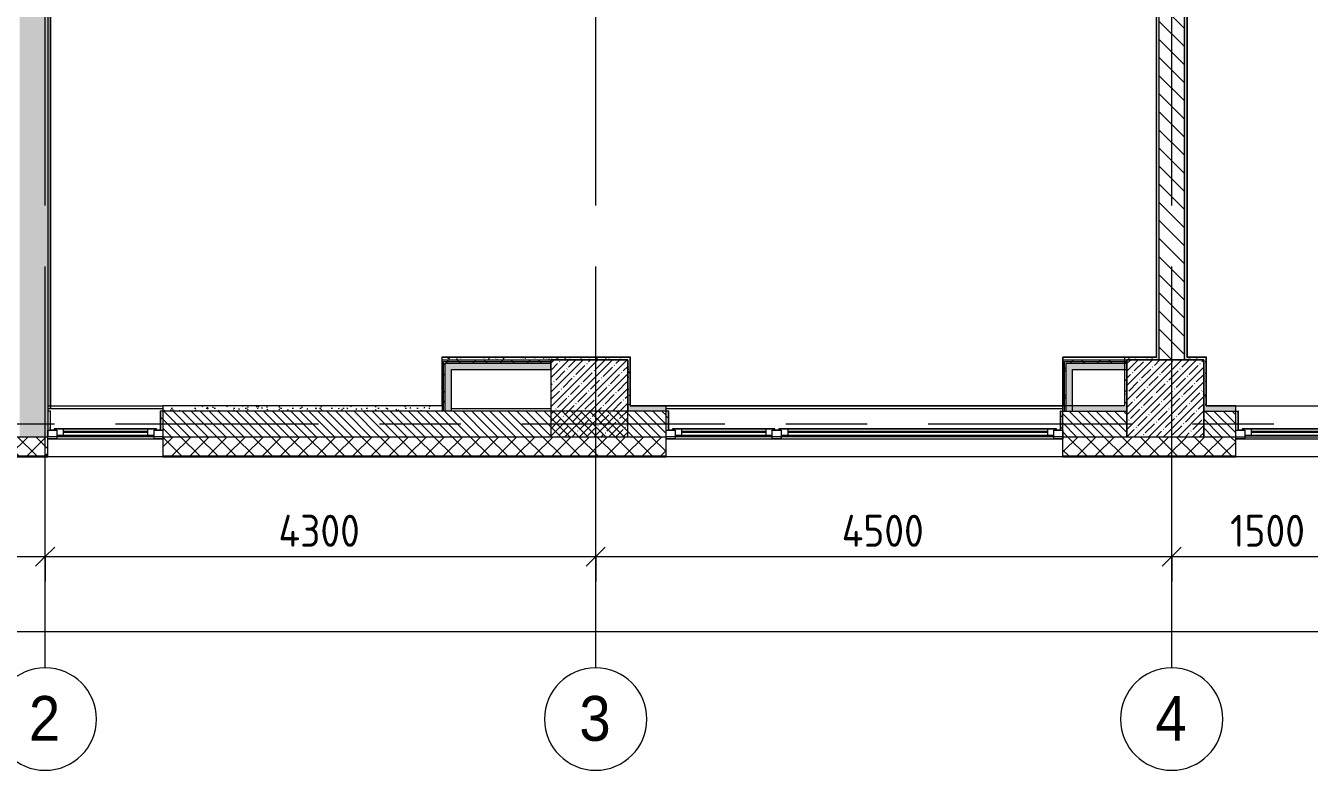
# Model space of a CAD drawing. Header units: millimetres. Extents: x -3456 to 185767, y -8553 to 29000.
# Drawn here: x 3557 to 13585, y -2706 to 3110 of the extents above; entities that cross this region are included whole.
import ezdxf

# ---------------------------------------------------------------- set-up
doc = ezdxf.new("R2010")
doc.units = ezdxf.units.MM
doc.linetypes.add('Осевая', pattern=[3175, 635, -476.25, 1587.5, -476.25])
for name, color, linetype, lineweight in [('A-ANNO-DIMS', 7, 'Continuous', 9), ('A-ANNO-DIMS-100', 7, 'Continuous', 9), ('A-GLAZ', 7, 'Continuous', 9), ('A-GLAZ-1', 7, 'Continuous', 13), ('A-WALL', 7, 'Continuous', 9), ('I-WALL', 7, 'Continuous', 9), ('S-COLS', 7, 'Continuous', 9), ('Оси', 7, 'Continuous', 9), ('Оси-1', 7, 'Continuous', 20), ('Оси-2', 7, 'Осевая', 9)]:
    doc.layers.add(name, color=color, linetype=linetype, lineweight=lineweight)
doc.layers.add('A-WALL-1', color=7, linetype='Continuous', lineweight=9, true_color=0x3c3c3c)
doc.layers.add('A-WALL-FNSH-1', color=7, linetype='Continuous', lineweight=9, true_color=0x3c3c3c)
doc.styles.add('Arial', font='arial.ttf', dxfattribs={"width": 0.9, "height": 350})
doc.styles.add('ISOCPEUR', font='isocpeur.ttf', dxfattribs={"width": 0.9, "height": 250})
doc.dimstyles.new('ISO-2_5_0_9К_БОЛЬШОЙ', dxfattribs={"dimscale": 304.8, "dimtxt": 248.995294, "dimasz": 0.492126, "dimexe": 0.393701, "dimexo": 0.984252, "dimgap": 0, "dimtad": 1, "dimdec": 0, "dimrnd": 10, "dimzin": 0, "dimdsep": 46, "dimtxsty": 'ISOCPEUR', "dimblk1": 'OBLIQUE', "dimblk2": 'OBLIQUE', "dimsah": 1, "dimcen": 0.09, "dimdle": 0.393701, "dimazin": 0, "dimtfac": 1, "dimtdec": 4, "dimtix": 1, "dimtmove": 0, "dimatfit": 3, "dimfxl": 1, "dimtvp": 1, "dimtolj": 1, "dimtzin": 0, "dimarcsym": 2})
pattern_1 = [(45, (0, 0), (-57.02463, 57.02463), []), (45, (57.025, 0), (-57.02463, 57.02463), [100.806, -20.161, 3.353, -16.808])]
pattern_2 = [(135, (0, 0), (-35.35534, -35.35534), [])]
pattern_3 = [(0, (0, 0), (121.92, 30.48), [10.058, -81.382, 10.058, -81.382, -487.68]), (0, (0, 0), (121.92, 30.48), [-182.88, 10.058, -172.822, 10.058, -81.382, -213.36]), (0, (0, 0), (121.92, 30.48), [-457.2, 10.058, -50.902, 10.058, -142.342]), (120, (45.72, 15.24), (-87.356454, 90.345817), [10.058, -81.382, 10.058, -81.382, -487.68]), (120, (45.72, 15.24), (-87.356454, 90.345817), [-182.88, 10.058, -172.822, 10.058, -81.382, -213.36]), (120, (45.72, 15.24), (-87.356454, 90.345817), [-457.2, 10.058, -50.902, 10.058, -142.342]), (240, (60.96, 76.2), (-34.563546, -120.825817), [10.058, -81.382, 10.058, -81.382, -487.68]), (240, (60.96, 76.2), (-34.563546, -120.825817), [-182.88, 10.058, -172.822, 10.058, -81.382, -213.36]), (240, (60.96, 76.2), (-34.563546, -120.825817), [-457.2, 10.058, -50.902, 10.058, -142.342])]
pattern_4 = [(45, (0, 0), (-106.066, 106.066), []), (135, (0, 0), (-106.066, -106.066), [])]

# ---------------------------------------------------------------- blocks, each defined once
blk = doc.blocks.new('120_Окно_СКБ_2Ст - 120_Окно_СКБ_2Ст 3100х2500 _мал_створка слева_ 2-22446355-План заполнения и маркировки дверных проемов 2 этажа в осях 1-12')
at = {"layer": 'A-GLAZ'}
for p, q in [((1550, -57), (-1550, -57)), ((-1530, -127), (-1500, -127)), ((-1430, -107), (600, -107)), ((600, -117), (-1430, -117)), ((670, -127), (700, -127)), ((770, -107), (1430, -107)), ((1430, -117), (770, -117)), ((1500, -127), (1530, -127))]:
    blk.add_line(p, q, dxfattribs=at)
at = {"layer": 'A-GLAZ-1'}
for p, q in [((-1550, -127), (-1550, -57)), ((-1550, -57), (-1480, -57)), ((-1480, -57), (-1480, -127)), ((650, -87), (-1480, -87)), ((-1480, -87), (-1480, -127)), ((-1430, -137), (-1430, -87)), ((600, -137), (600, -87)), ((650, -127), (650, -57)), ((650, -57), (720, -57)), ((650, -127), (650, -87)), ((720, -57), (720, -127)), ((1480, -87), (720, -87)), ((720, -87), (720, -127)), ((770, -137), (770, -87)), ((1430, -137), (1430, -87)), ((1480, -127), (1480, -57)), ((1480, -57), (1550, -57)), ((1480, -127), (1480, -87)), ((1550, -57), (1550, -127)), ((-1480, -127), (-1550, -127)), ((-1480, -127), (-1500, -127)), ((-1500, -127), (-1500, -137)), ((-1500, -137), (670, -137)), ((670, -137), (-1500, -137)), ((720, -127), (650, -127)), ((670, -127), (650, -127)), ((670, -137), (670, -127)), ((720, -127), (700, -127)), ((700, -127), (700, -137)), ((700, -137), (1500, -137)), ((1500, -137), (700, -137)), ((1550, -127), (1480, -127)), ((1500, -127), (1480, -127)), ((1500, -137), (1500, -127))]:
    blk.add_line(p, q, dxfattribs=at)
blk = doc.blocks.new('120_Окно_СКБ_1Ст - 120_Окно_СКБ_1Ст 900х2500_h_-22445987-План заполнения и маркировки дверных проемов 2 этажа в осях 1-12')
at = {"layer": 'A-GLAZ'}
for p, q in [((450, -57), (-450, -57)), ((-430, -127), (-400, -127)), ((-330, -107), (330, -107)), ((330, -117), (-330, -117)), ((400, -127), (430, -127))]:
    blk.add_line(p, q, dxfattribs=at)
at = {"layer": 'A-GLAZ-1'}
for p, q in [((-450, -127), (-450, -57)), ((-450, -57), (-380, -57)), ((-380, -57), (-380, -127)), ((380, -87), (-380, -87)), ((-380, -87), (-380, -127)), ((-330, -137), (-330, -87)), ((330, -137), (330, -87)), ((380, -127), (380, -57)), ((380, -57), (450, -57)), ((380, -127), (380, -87)), ((450, -57), (450, -127)), ((-380, -127), (-450, -127)), ((-380, -127), (-400, -127)), ((-400, -127), (-400, -137)), ((-400, -137), (400, -137)), ((400, -137), (-400, -137)), ((450, -127), (380, -127)), ((400, -127), (380, -127)), ((400, -137), (400, -127))]:
    blk.add_line(p, q, dxfattribs=at)
blk = doc.blocks.new('Ось сетки - D8-29747960-План заполнения и маркировки дверных проемов 2 этажа в осях 1-12')
at = {"layer": 'Оси-1'}
for start, end in [(360, 180), (180, 360)]:
    blk.add_arc((0, 0), 4, start, end, dxfattribs=at)
blk = doc.blocks.new('DIMBLOCK1-План заполнения и маркировки дверных проемов 2 этажа в осях 1-12')
at = {"layer": 'A-ANNO-DIMS-100'}
for p, q in [((110, -1231), (110, -917)), ((3710, -1231), (3710, -917)), ((-10, -1037), (3710, -1037)), ((110, -1037), (110, -1231)), ((3710, -1037), (3710, -1231))]:
    blk.add_line(p, q, dxfattribs=at)
at = {"layer": 'A-ANNO-DIMS-100', "lineweight": 20}
for p, q in [((110, -1037), (185, -962)), ((3710, -1037), (3785, -962)), ((110, -1037), (35, -1112)), ((3710, -1037), (3635, -1112))]:
    blk.add_line(p, q, dxfattribs=at)
at = {"layer": 'A-ANNO-DIMS-100', "color": 0, "insert": (1594, -710), "char_height": 250, "width": 758.48, "attachment_point": 1, "line_spacing_factor": 1.149209, "style": 'ISOCPEUR'}
blk.add_mtext('3600', dxfattribs=at)
blk = doc.blocks.new('_Oblique')
at = {"color": 0, "linetype": 'ByBlock', "lineweight": -2}
blk.add_line((-0.5, -0.5), (0.5, 0.5), dxfattribs=at)
blk = doc.blocks.new('DIMBLOCK2-План заполнения и маркировки дверных проемов 2 этажа в осях 1-12')
at = {"layer": 'A-ANNO-DIMS-100'}
for p, q in [((3710, -1231), (3710, -917)), ((8010, -1231), (8010, -917)), ((3710, -1037), (8010, -1037)), ((3710, -1037), (3710, -1231)), ((8010, -1037), (8010, -1231))]:
    blk.add_line(p, q, dxfattribs=at)
at = {"layer": 'A-ANNO-DIMS-100', "lineweight": 20}
for p, q in [((3710, -1037), (3785, -962)), ((8010, -1037), (8085, -962)), ((3710, -1037), (3635, -1112)), ((8010, -1037), (7935, -1112))]:
    blk.add_line(p, q, dxfattribs=at)
at = {"layer": 'A-ANNO-DIMS-100', "color": 0, "insert": (5532, -710), "char_height": 250, "width": 787.21, "attachment_point": 1, "line_spacing_factor": 1.149209, "style": 'ISOCPEUR'}
blk.add_mtext('4300', dxfattribs=at)
blk = doc.blocks.new('DIMBLOCK3-План заполнения и маркировки дверных проемов 2 этажа в осях 1-12')
at = {"layer": 'A-ANNO-DIMS-100'}
for p, q in [((8010, -1231), (8010, -917)), ((12510, -1231), (12510, -917)), ((8010, -1037), (12510, -1037)), ((8010, -1037), (8010, -1231)), ((12510, -1037), (12510, -1231))]:
    blk.add_line(p, q, dxfattribs=at)
at = {"layer": 'A-ANNO-DIMS-100', "lineweight": 20}
for p, q in [((8010, -1037), (8085, -962)), ((12510, -1037), (12585, -962)), ((8010, -1037), (7935, -1112)), ((12510, -1037), (12435, -1112))]:
    blk.add_line(p, q, dxfattribs=at)
at = {"layer": 'A-ANNO-DIMS-100', "color": 0, "insert": (9932, -710), "char_height": 250, "width": 787.21, "attachment_point": 1, "line_spacing_factor": 1.149209, "style": 'ISOCPEUR'}
blk.add_mtext('4500', dxfattribs=at)
blk = doc.blocks.new('DIMBLOCK4-План заполнения и маркировки дверных проемов 2 этажа в осях 1-12')
at = {"layer": 'A-ANNO-DIMS-100'}
for p, q in [((12510, -1231), (12510, -917)), ((14010, -1231), (14010, -917)), ((12510, -1037), (14010, -1037)), ((12510, -1037), (12510, -1231)), ((14010, -1037), (14010, -1231))]:
    blk.add_line(p, q, dxfattribs=at)
at = {"layer": 'A-ANNO-DIMS-100', "lineweight": 20}
for p, q in [((12510, -1037), (12585, -962)), ((14010, -1037), (14085, -962)), ((12510, -1037), (12435, -1112)), ((14010, -1037), (13935, -1112))]:
    blk.add_line(p, q, dxfattribs=at)
at = {"layer": 'A-ANNO-DIMS-100', "color": 0, "insert": (12966, -710), "char_height": 250, "width": 706.76, "attachment_point": 1, "line_spacing_factor": 1.149209, "style": 'ISOCPEUR'}
blk.add_mtext('1500', dxfattribs=at)
blk = doc.blocks.new('DIMBLOCK25-План заполнения и маркировки дверных проемов 2 этажа в осях 1-12')
at = {"layer": 'A-ANNO-DIMS-100'}
for p, q in [((110, -1815), (110, -1501)), ((38310, -1815), (38310, -1501)), ((-10, -1621), (38430, -1621)), ((110, -1621), (110, -1815)), ((38310, -1621), (38310, -1815))]:
    blk.add_line(p, q, dxfattribs=at)
at = {"layer": 'A-ANNO-DIMS-100', "lineweight": 20}
for p, q in [((110, -1621), (185, -1546)), ((38310, -1621), (38385, -1546)), ((110, -1621), (35, -1696)), ((38310, -1621), (38235, -1696))]:
    blk.add_line(p, q, dxfattribs=at)
at = {"layer": 'A-ANNO-DIMS-100', "color": 0, "insert": (18815, -1295), "char_height": 250, "width": 948.1, "attachment_point": 1, "line_spacing_factor": 1.149209, "style": 'ISOCPEUR'}
blk.add_mtext('38200', dxfattribs=at)

msp = doc.modelspace()

# ---------------------------------------------------------------- hatches: boundary and pattern name
at = {"layer": 'A-WALL'}
h = msp.add_hatch(dxfattribs=at)
h.set_pattern_fill('FP_18', color=256, style=0, pattern_type=2)
h.set_pattern_definition(pattern_2)
h.paths.add_polyline_path([(4630, -100), (8560, -100), (8560, 100), (4630, 100)])
h.paths.add_polyline_path([(12160, -100), (12160, 100), (11660, 100), (11660, -100)])
h = msp.add_hatch(dxfattribs=at)
h.set_pattern_fill('FP_18', color=256, style=0, pattern_type=2)
h.set_pattern_definition(pattern_2)
h.paths.add_polyline_path([(16660, -100), (16660, 100), (16110, 100), (16110, -100), (16239.6, -100)])
h.paths.add_polyline_path([(12760, -100), (13010, -100), (13010, 100), (12760, 100)])
h = msp.add_hatch(dxfattribs=at)
h.set_pattern_fill('FP_14', color=256, style=0, pattern_type=2)
h.set_pattern_definition([(45, (0, 0), (-70.71068, 70.71068), []), (135, (0, 0), (-70.71068, -70.71068), [])])
h.paths.add_polyline_path([(33610, -250), (33870, -250), (33870, -100), (33010, -100), (33010, -250)])
h.paths.add_polyline_path([(38607.7, -250), (38607.7, -100), (37990, -100), (37990, -250), (38540, -250)])
h.paths.add_polyline_path([(34770, -250), (35890, -250), (35890, -100), (34770, -100)])
h.paths.add_polyline_path([(26160, -250), (26409.7, -250), (26409.7, -100), (24810, -100), (24810, -250), (25611, -250)])
h.paths.add_polyline_path([(21610, -250), (22710, -250), (22710, -100), (21610, -100)])
h.paths.add_polyline_path([(18160, -250), (18810, -250), (18810, -100), (18160, -100)])
h.paths.add_polyline_path([(11660, -250), (13010, -250), (13010, -100), (11660, -100)])
h.paths.add_polyline_path([(16110, -250), (17260, -250), (17260, -100), (16110, -100)])
h.paths.add_polyline_path([(29809.7, -250), (30910, -250), (30910, -100), (29209.7, -100), (29209.7, -250), (29627.3, -250)])
h.paths.add_polyline_path([(6868.2, -250), (8560, -250), (8560, -100), (4630, -100), (4630, -250)])
h.paths.add_polyline_path([(-260, -250), (3730, -250), (3730, -100), (-260, -100)])
at = {"layer": 'I-WALL'}
h = msp.add_hatch(dxfattribs=at)
h.set_pattern_fill('FP_17', color=256, style=0, pattern_type=2)
h.set_pattern_definition(pattern_1)
h.paths.add_polyline_path([(3521.3, -100), (3730, -100), (3730, 7900), (3510, 7900), (3510, -100)])
h = msp.add_hatch(dxfattribs=at)
h.set_pattern_fill('FP_89', color=256, style=0, pattern_type=2)
h.set_pattern_definition(pattern_3)
h.paths.add_polyline_path([(3750, 140), (3750, 7680), (3730, 7680), (3730, 140)])
h = msp.add_hatch(dxfattribs=at)
h.set_pattern_fill('FP_13', color=256, style=0, pattern_type=2)
h.set_pattern_definition([(135, (0, 0), (-70.7107, -70.7107), [])])
h.paths.add_polyline_path([(12410, 500), (12610, 500), (12610, 7300), (12410, 7300), (12410, 4372.1)])
h = msp.add_hatch(dxfattribs=at)
h.set_pattern_fill('FP_89', color=256, style=0, pattern_type=2)
h.set_pattern_definition(pattern_3)
h.paths.add_polyline_path([(12630, 500), (12630, 7300), (12610, 7300), (12610, 500)])
h = msp.add_hatch(dxfattribs=at)
h.set_pattern_fill('FP_89', color=256, style=0, pattern_type=2)
h.set_pattern_definition(pattern_3)
h.paths.add_polyline_path([(12390, 500), (12410, 500), (12410, 7070), (12390, 7070), (12390, 520)])
h = msp.add_hatch(dxfattribs=at)
h.set_pattern_fill('FP_89', color=256, style=0, pattern_type=2)
h.set_pattern_definition(pattern_3)
h.paths.add_polyline_path([(8280, 520), (8260, 500), (8279.7, 500)])
h.paths.add_polyline_path([(8259.7, 500), (8280, 520), (6809, 520), (6810, 500), (6868.2, 500)])
h = msp.add_hatch(dxfattribs=at)
h.set_pattern_fill('FP_89', color=256, style=0, pattern_type=2)
h.set_pattern_definition(pattern_3)
h.paths.add_polyline_path([(12140, 140), (12160, 140), (12160, 520), (12140, 520), (12140, 186.4)])
h = msp.add_hatch(dxfattribs=at)
h.set_pattern_fill('FP_89', color=256, style=0, pattern_type=2)
h.set_pattern_definition(pattern_3)
h.paths.add_polyline_path([(12223.3, 500), (12390, 500), (12390, 520), (12160, 520), (12160, 500)])
h = msp.add_hatch(dxfattribs=at)
h.set_pattern_fill('FP_89', color=256, style=0, pattern_type=2)
h.set_pattern_definition(pattern_3)
h.paths.add_polyline_path([(12630, 500), (12760, 500), (12760, 520), (12630, 520)])
h = msp.add_hatch(dxfattribs=at)
h.set_pattern_fill('FP_89', color=256, style=0, pattern_type=2)
h.set_pattern_definition(pattern_3)
h.paths.add_polyline_path([(12760, 140), (12780, 140), (12780, 520), (12760, 520), (12760, 186.4)])
h = msp.add_hatch(dxfattribs=at)
h.set_pattern_fill('FP_90', color=256, style=0, pattern_type=2)
h.set_pattern_definition(pattern_4)
h.paths.add_polyline_path([(7660, 487.5), (7660, 500), (6810, 500), (6810, 487.5), (6868.2, 487.5)])
h = msp.add_hatch(dxfattribs=at)
h.set_pattern_fill('FP_90', color=256, style=0, pattern_type=2)
h.set_pattern_definition(pattern_4)
h.paths.add_polyline_path([(6810, 100), (6822.5, 100), (6822.5, 487.5), (6810, 487.5), (6810, 140)])
h = msp.add_hatch(dxfattribs=at)
h.set_pattern_fill('FP_90', color=256, style=0, pattern_type=2)
h.set_pattern_definition(pattern_4)
h.paths.add_polyline_path([(6822.5, 475), (7660, 475), (7660, 487.5), (6822.5, 487.5)])
h = msp.add_hatch(dxfattribs=at)
h.set_pattern_fill('FP_90', color=256, style=0, pattern_type=2)
h.set_pattern_definition(pattern_4)
h.paths.add_polyline_path([(6822.5, 100), (6835, 100), (6835, 475), (6822.5, 475), (6822.5, 186.4)])
for points in [[(6868.2, 425), (7660, 425), (7660, 475), (6835, 475), (6835, 425)], [(6885, 100), (6885, 425), (6835, 425), (6835, 100), (6868.2, 100)], [(11735, 425), (12160, 425), (12160, 475), (11685, 475), (11685, 425)], [(11735, 100), (11735, 425), (11685, 425), (11685, 100)]]:
    msp.add_hatch(color=256, dxfattribs=at).paths.add_polyline_path(points)
h = msp.add_hatch(dxfattribs=at)
h.set_pattern_fill('FP_89', color=256, style=0, pattern_type=2)
h.set_pattern_definition(pattern_3)
h.paths.add_polyline_path([(8279.7, 150), (8279.7, 500), (8259.7, 500), (8259.7, 150)])
h = msp.add_hatch(dxfattribs=at)
h.set_pattern_fill('FP_89', color=256, style=0, pattern_type=2)
h.set_pattern_definition(pattern_3)
h.paths.add_polyline_path([(8280, 140), (8280, 500), (8260, 500), (8260, 140)])
h = msp.add_hatch(dxfattribs=at)
h.set_pattern_fill('FP_90', color=256, style=0, pattern_type=2)
h.set_pattern_definition(pattern_4)
h.paths.add_polyline_path([(11672.5, 487.5), (12160, 487.5), (12160, 500), (11660, 500), (11660, 487.5)])
h = msp.add_hatch(dxfattribs=at)
h.set_pattern_fill('FP_90', color=256, style=0, pattern_type=2)
h.set_pattern_definition(pattern_4)
h.paths.add_polyline_path([(11672.5, 100), (11672.5, 487.5), (11660, 487.5), (11660, 100)])
h = msp.add_hatch(dxfattribs=at)
h.set_pattern_fill('FP_90', color=256, style=0, pattern_type=2)
h.set_pattern_definition(pattern_4)
h.paths.add_polyline_path([(11685, 475), (12160, 475), (12160, 487.5), (11672.5, 487.5), (11672.5, 475)])
h = msp.add_hatch(dxfattribs=at)
h.set_pattern_fill('FP_90', color=256, style=0, pattern_type=2)
h.set_pattern_definition(pattern_4)
h.paths.add_polyline_path([(11685, 100), (11685, 475), (11672.5, 475), (11672.5, 100)])
h = msp.add_hatch(dxfattribs=at)
h.set_pattern_fill('FP_89', color=256, style=0, pattern_type=2)
h.set_pattern_definition(pattern_3)
h.paths.add_polyline_path([(6810, 100), (6810, 140), (4630, 140), (4630, 100)])
h = msp.add_hatch(dxfattribs=at)
h.set_pattern_fill('FP_89', color=256, style=0, pattern_type=2)
h.set_pattern_definition(pattern_3)
h.paths.add_polyline_path([(12160, 100), (12160, 140), (11660, 140), (11660, 100)])
h.paths.add_polyline_path([(8260, 100), (8560, 100), (8560, 140), (8260, 140)])
h = msp.add_hatch(dxfattribs=at)
h.set_pattern_fill('FP_89', color=256, style=0, pattern_type=2)
h.set_pattern_definition(pattern_3)
h.paths.add_polyline_path([(16239.6, 100), (16510, 100), (16510, 140), (16110, 140), (16110, 100)])
h.paths.add_polyline_path([(12760, 100), (13010, 100), (13010, 140), (12760, 140)])
h = msp.add_hatch(dxfattribs=at)
h.set_pattern_fill('FP_89', color=256, style=0, pattern_type=2)
h.set_pattern_definition(pattern_3)
h.paths.add_polyline_path([(3730, -48), (3750, -48), (3750, 100), (3730, 100)])
h = msp.add_hatch(dxfattribs=at)
h.set_pattern_fill('FP_89', color=256, style=0, pattern_type=2)
h.set_pattern_definition(pattern_3)
h.paths.add_polyline_path([(4610, -48), (4630, -48), (4630, 100), (4610, 100)])
h = msp.add_hatch(dxfattribs=at)
h.set_pattern_fill('FP_89', color=256, style=0, pattern_type=2)
h.set_pattern_definition(pattern_3)
h.paths.add_polyline_path([(8560, -48), (8580, -48), (8580, 100), (8560, 100)])
h = msp.add_hatch(dxfattribs=at)
h.set_pattern_fill('FP_89', color=256, style=0, pattern_type=2)
h.set_pattern_definition(pattern_3)
h.paths.add_polyline_path([(11640, -48), (11660, -48), (11660, 100), (11640, 100)])
h = msp.add_hatch(dxfattribs=at)
h.set_pattern_fill('FP_89', color=256, style=0, pattern_type=2)
h.set_pattern_definition(pattern_3)
h.paths.add_polyline_path([(13010, -48), (13030, -48), (13030, 100), (13010, 100)])
at = {"layer": 'S-COLS'}
h = msp.add_hatch(dxfattribs=at)
h.set_pattern_fill('FP_17', color=256, style=0, pattern_type=2)
h.set_pattern_definition(pattern_1)
h.paths.add_polyline_path([(7660, -100), (8260, -100), (8260, 500), (7660, 500), (7660, 186.4)])
h = msp.add_hatch(dxfattribs=at)
h.set_pattern_fill('FP_17', color=256, style=0, pattern_type=2)
h.set_pattern_definition(pattern_1)
h.paths.add_polyline_path([(12160, -100), (12760, -100), (12760, 500), (12160, 500), (12160, 186.4)])

# ---------------------------------------------------------------- linework, layer by layer
at = {"layer": 'A-WALL'}
for p, q in [((12630, 7280), (12630, 520)), ((12390, 520), (12390, 7050)), ((12410, 7070), (12410, 500)), ((12140, 520), (12390, 520)), ((12630, 520), (12780, 520)), ((12780, 140), (12780, 520)), ((6822.5, 487.5), (7660, 487.5)), ((6822.5, 100), (6822.5, 487.5)), ((6835, 475), (7660, 475)), ((6835, 100), (6835, 475)), ((8280, 500), (8280, 140)), ((11672.5, 487.5), (12160, 487.5)), ((11672.5, 100), (11672.5, 487.5)), ((11685, 475), (12160, 475)), ((11685, 100), (11685, 475)), ((8280, 140), (8560, 140)), ((12780, 140), (13010, 140)), ((8580, 100), (4610, 100)), ((11640, 100), (12160, 100)), ((12760, 100), (13030, 100)), ((4630, -100), (8560, -100)), ((11660, -100), (21910, -100)), ((-263, -253), (3730, -253)), ((-260, -250), (3730, -250)), ((4630, -258), (3730, -258)), ((4630, -250), (8560, -250)), ((4630, -253), (8560, -253)), ((11660, -258), (8560, -258)), ((11660, -250), (13010, -250)), ((11660, -253), (13010, -253)), ((16110, -258), (13010, -258))]:
    msp.add_line(p, q, dxfattribs=at)
at = {"layer": 'A-WALL-1'}
for p, q in [((3730, 7900), (3730, -100)), ((12610, 500), (12610, 7300)), ((6810, 520.5), (6809, 520.5)), ((6809, 520.5), (6809, 500)), ((8280, 520), (8279.7, 520)), ((12140, 520), (12140, 140)), ((6809, 500), (8259.7, 500)), ((6885, 425), (7660, 425)), ((6885, 100), (6885, 425)), ((7660, 425), (7660, 500)), ((8259.7, 500), (8259.7, 150)), ((8260, 500), (8260, 100)), ((11660, 500), (12760, 500)), ((11660, -250), (11660, 500)), ((11735, 425), (12160, 425)), ((11735, 100), (11735, 425)), ((12160, -100), (12160, 500)), ((12760, 500), (12760, -100)), ((3730, 140), (3750, 140)), ((4630, 140), (4630, -250)), ((6810, 140), (4630, 140)), ((6810, 140), (6810, 100)), ((8259.7, 150), (8279.7, 150)), ((8560, -250), (8560, 140)), ((12140, 140), (11660, 140)), ((13010, -250), (13010, 140)), ((3750, 100), (3730, 100)), ((3730, 100), (3730, -48)), ((3750, -48), (3750, 100)), ((4610, 100), (4610, -48)), ((8580, -48), (8580, 100)), ((11640, 100), (11640, -48)), ((13030, -48), (13030, 100)), ((-110, -100), (3730, -100)), ((3730, -48), (3750, -48)), ((3730, -100), (3730, -100)), ((3730, -250), (3730, -100)), ((4610, -48), (4630, -48)), ((8560, -48), (8580, -48)), ((11640, -48), (11660, -48)), ((13010, -48), (13030, -48))]:
    msp.add_line(p, q, dxfattribs=at)
at = {"layer": 'A-WALL-FNSH-1'}
for p, q in [((3750, 7679), (3750, 140)), ((3751, 141), (3751, 7679)), ((12631, 521), (12631, 7279)), ((12389, 7049), (12389, 521)), ((8281, 521), (6810, 521)), ((6810, 521), (6810, 520)), ((6810, 520), (8279.7, 520)), ((7639.5, 521), (7639.5, 520)), ((8279.7, 520), (8279.7, 150)), ((8280, 521), (8280, 500)), ((8280.7, 150), (8280.7, 520)), ((8281, 141), (8281, 521)), ((11659, 521), (11659, 141)), ((12389, 521), (11659, 521)), ((11660, 500), (11660, 520)), ((11660, 520), (12140, 520)), ((12781, 521), (12631, 521)), ((12781, 141), (12781, 521)), ((6809, 500), (6809, 141)), ((6810, 140), (6810, 500)), ((3750, 140), (3751, 140)), ((6809, 141), (4630, 141)), ((4630, 141), (4630, 140)), ((8279.7, 150), (8280.7, 150)), ((11659, 141), (8281, 141)), ((13010, 141), (12781, 141)), ((13010, 140), (13010, 141)), ((3751, 100), (3750, 100)), ((3751, -48), (3751, 100)), ((4610, 100), (4609, 100)), ((4609, 100), (4609, -48)), ((8581, 100), (8580, 100)), ((8581, -48), (8581, 100)), ((11640, 100), (11639, 100)), ((11639, 100), (11639, -48)), ((13031, 100), (13030, 100)), ((13031, -48), (13031, 100)), ((3750, -48), (3751, -48)), ((4609, -48), (4610, -48)), ((8580, -48), (8581, -48)), ((11639, -48), (11640, -48)), ((13030, -48), (13031, -48)), ((-268, -258), (3730, -258)), ((3730, -258), (3730, -250)), ((4630, -250), (4630, -258)), ((4630, -258), (8560, -258)), ((8560, -258), (8560, -250)), ((11660, -250), (11660, -258)), ((11660, -258), (13010, -258)), ((13010, -258), (13010, -250))]:
    msp.add_line(p, q, dxfattribs=at)
at = {"layer": 'I-WALL'}
for p, q in [((3730, 120), (4630, 120)), ((3750, 120), (3750, 140)), ((3751, 141), (3751, 120)), ((3751, 141), (4630, 141)), ((3751, 140), (4630, 140)), ((6885, 120), (7660, 120)), ((8560, 140), (11660, 140)), ((8560, 120), (11660, 120)), ((13010, 141), (16090, 141)), ((13010, 140), (16090, 140)), ((4630, -100), (3730, -100)), ((11660, -100), (8560, -100))]:
    msp.add_line(p, q, dxfattribs=at)
at = {"layer": 'S-COLS'}
for p, q in [((8260, 500), (7660, 500)), ((7660, 500), (7660, -100)), ((8260, -100), (8260, 500)), ((12760, 500), (12160, 500)), ((12160, 500), (12160, -100)), ((12760, -100), (12760, 500)), ((7660, -100), (8260, -100)), ((12160, -100), (12760, -100))]:
    msp.add_line(p, q, dxfattribs=at)
at = {"layer": 'Оси'}
for p, q in [((3710, -1906.3), (3710, 593.7)), ((8010, -1906.3), (8010, 593.7)), ((12510, -1906.3), (12510, 593.7))]:
    msp.add_line(p, q, dxfattribs=at)
at = {"layer": 'Оси-2'}
for p, q in [((3710, 593.7), (3710, 24898.1)), ((8010, 593.7), (8010, 24898.1)), ((12510, 593.7), (12510, 24898.1)), ((-28.5, 0), (36281, 0))]:
    msp.add_line(p, q, dxfattribs=at)

# ---------------------------------------------------------------- block references
at = {"layer": 'A-GLAZ', "rotation": 180}
for name, p in [('120_Окно_СКБ_1Ст - 120_Окно_СКБ_1Ст 900х2500_h_-22445987-План заполнения и маркировки дверных проемов 2 этажа в осях 1-12', (4180, -175)), ('120_Окно_СКБ_2Ст - 120_Окно_СКБ_2Ст 3100х2500 _мал_створка слева_ 2-22446355-План заполнения и маркировки дверных проемов 2 этажа в осях 1-12', (10110, -175)), ('120_Окно_СКБ_2Ст - 120_Окно_СКБ_2Ст 3100х2500 _мал_створка слева_ 2-22446355-План заполнения и маркировки дверных проемов 2 этажа в осях 1-12', (14560, -175))]:
    msp.add_blockref(name, p, dxfattribs=at)
at = {"layer": 'Оси-1', "xscale": 99.99999999999993, "yscale": 99.99999999999993, "zscale": 99.99999999999993}
for p in [(3710, -2306.3), (8010, -2306.3), (12510, -2306.3)]:
    msp.add_blockref('Ось сетки - D8-29747960-План заполнения и маркировки дверных проемов 2 этажа в осях 1-12', p, dxfattribs=at)

# ---------------------------------------------------------------- texts
at = {"layer": 'Оси', "char_height": 350, "width": 303.038, "attachment_point": 1, "style": 'Arial'}
for s, insert in [('\\fArial|b0|i0|c204|p34|;\\W.9;2', (3582.5, -2125.6)), ('\\fArial|b0|i0|c204|p34|;\\W.9;3', (7882.5, -2125.6)), ('\\fArial|b0|i0|c204|p34|;\\W.9;4', (12382.5, -2125.6))]:
    msp.add_mtext(s, dxfattribs=dict(at, insert=insert))

# ---------------------------------------------------------------- dimensions: what is measured, and where the dimension line sits
at = {"layer": 'A-ANNO-DIMS'}
for base, p1, p2, override, picture, middle in [((3710, -1036.8), (110, -930.7), (3710, -930.7), {"dimpost": '<>', "dimfxl": 3599.999993}, 'DIMBLOCK1-План заполнения и маркировки дверных проемов 2 этажа в осях 1-12', (1910, -911.8)), ((8010, -1036.8), (3710, -930.7), (8010, -930.7), {"dimpost": '<>', "dimfxl": 4299.999972}, 'DIMBLOCK2-План заполнения и маркировки дверных проемов 2 этажа в осях 1-12', (5860, -911.8)), ((12510, -1036.8), (8010, -930.7), (12510, -930.7), {"dimpost": '<>', "dimfxl": 4500}, 'DIMBLOCK3-План заполнения и маркировки дверных проемов 2 этажа в осях 1-12', (10260, -911.8)), ((14010, -1036.8), (12510, -930.7), (14010, -930.7), {"dimpost": '<>', "dimfxl": 1500}, 'DIMBLOCK4-План заполнения и маркировки дверных проемов 2 этажа в осях 1-12', (13260, -911.8)), ((38310, -1621.2), (110, -1515.2), (38310, -1515.2), {"dimpost": '<>', "dimfxl": 38199.999966}, 'DIMBLOCK25-План заполнения и маркировки дверных проемов 2 этажа в осях 1-12', (19210, -1496.2))]:
    dim = msp.add_linear_dim(base=base, p1=p1, p2=p2, dimstyle='ISO-2_5_0_9К_БОЛЬШОЙ', override=override, dxfattribs=at)
    dim.commit()
    dim.dimension.update_dxf_attribs({"geometry": picture, "text_midpoint": middle})

doc.saveas('drawing.dxf')
